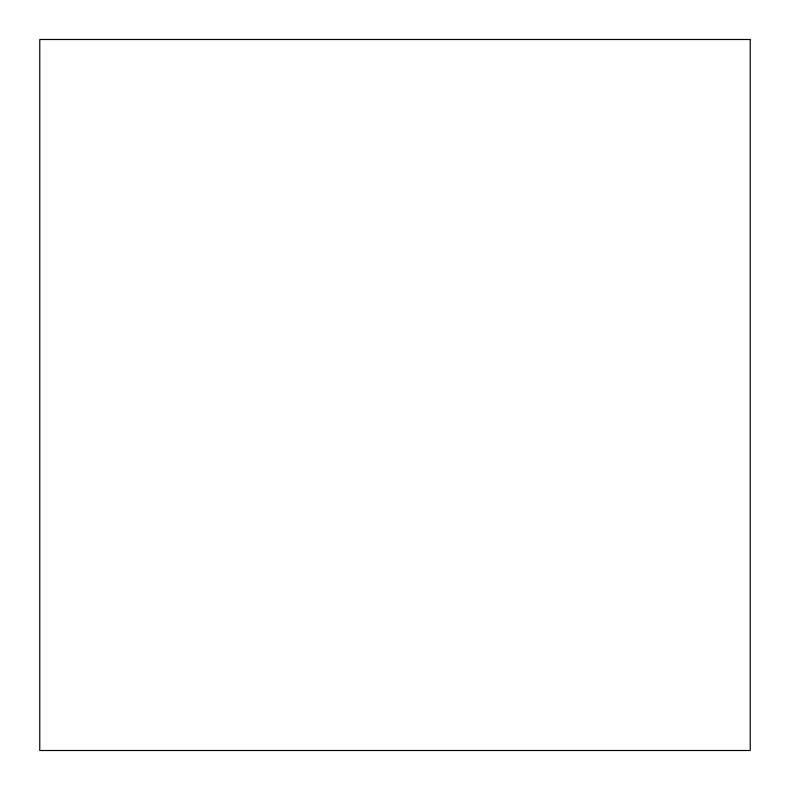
<?xml version="1.0" encoding="UTF-8"?>
<svg xmlns="http://www.w3.org/2000/svg" width="790" height="790" viewBox="0 0 790 790"><rect width="100%" height="100%" fill="white"/><g stroke="black" fill="none" stroke-linecap="round" stroke-linejoin="round"><path stroke-width="1.19" d="M750.233 39.5L39.767 39.5L39.767 750.5L750.233 750.5L750.233 39.5"/></g></svg>
